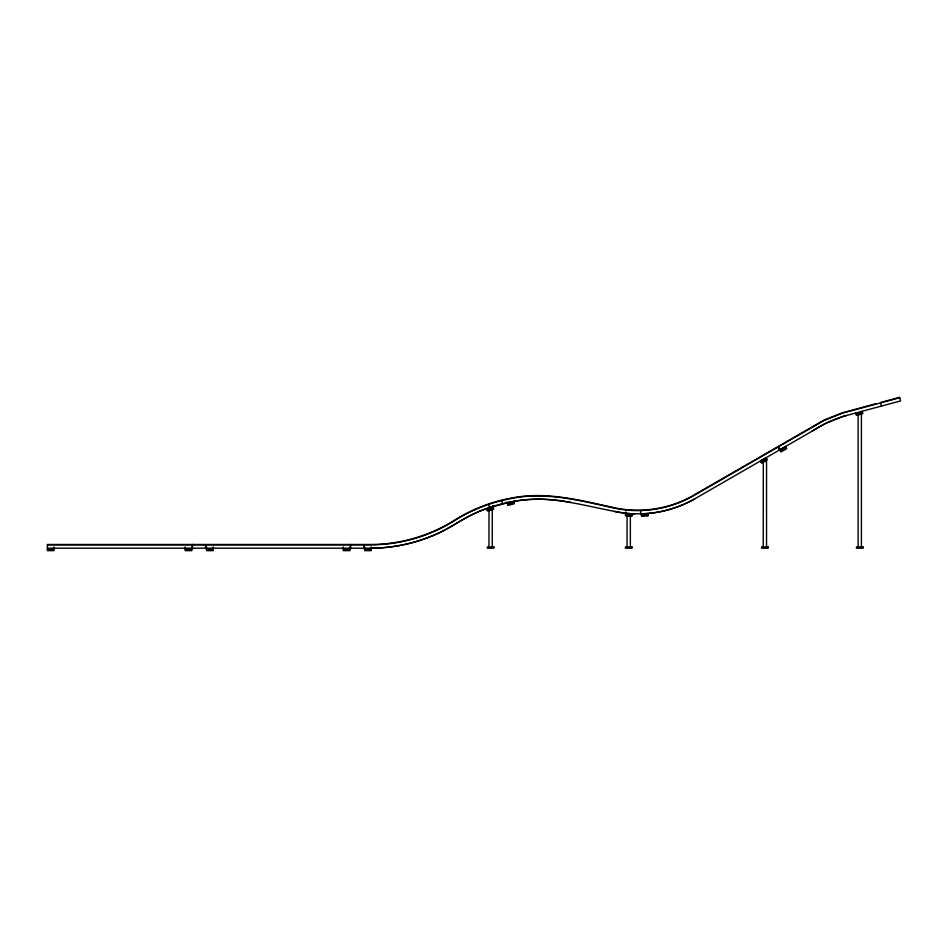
<?xml version="1.0" encoding="UTF-8"?>
<svg xmlns="http://www.w3.org/2000/svg" width="948" height="948" viewBox="0 0 948 948"><rect width="100%" height="100%" fill="white"/><g stroke="black" fill="none" stroke-linecap="round" stroke-linejoin="round"><path stroke-width="1.42" d="M625.751 512.003L625.407 515.688L631.972 516.304L632.197 513.84L625.633 513.224M648.776 513.389C664.915 511.801 680.688 506.813 694.801 498.826L825.601 423.401L843.4 416.326L900.6 400.909L899.628 397.342L880.526 402.462L881.486 406.028M779.718 449.802L785.454 446.544L786.674 448.688L780.951 451.959L779.114 448.736M780.334 450.881L786.058 447.61M760.983 462.055L766.707 458.785M486.762 508.566C466.357 515.108 449.767 529.458 429.752 536.876C411.278 544.128 391.5 548.027 371.663 548.145M488.682 507.891L509.159 502.322M875.751 403.741L842.298 412.807L823.978 420.094L693.012 495.591C669.596 508.969 641.31 513.413 614.908 507.855C581.1 500.437 546.048 490.981 511.28 498.091C491.325 501.753 472.116 509.206 454.91 519.954C429.776 535.893 400.115 544.508 370.348 544.484L47.4 544.484L47.4 550.658L53.989 550.658L53.989 546.949M899.747 397.733L842.44 413.186L824.168 420.45L693.225 495.946C669.726 509.372 641.322 513.816 614.837 508.246C581.077 500.84 546.072 491.384 511.351 498.482C491.443 502.132 472.27 509.562 455.111 520.286C429.93 536.272 400.186 544.899 370.36 544.887L47.4 544.887M493.031 506.896L486.668 508.602L487.308 510.996L493.671 509.289L492.711 505.699M507.263 503.092L513.626 501.385L514.266 503.767L507.903 505.474L506.943 501.895M486.988 509.799L493.351 508.092M507.583 504.277L513.946 502.57M856.139 414.11L862.502 412.404M513.33 501.516C551.594 493.576 589.135 507.986 626.581 513.342M641.452 515.084L648.041 514.681M632.115 513.721L641.855 513.84A115.36 115.36 0 0 0 694.825 498.826M858.58 414.442L861.4 414.442L861.4 546.96M630.302 515.996L627.055 515.996L627.055 546.96M47.4 548.181L371.213 548.181M47.4 549.413L53.989 549.413M185.204 549.413L191.804 549.413M206.522 549.413L213.122 549.413M343.306 549.413L349.895 549.413M364.625 549.413L371.213 549.413M625.526 514.456L632.091 515.072M862.182 411.207L862.822 413.601L856.459 415.295L855.819 412.913M640.647 510.557L640.682 513.852M502.227 500.426L502.239 503.803M858.106 414.442L858.106 546.96M779.09 446.366L779.09 450.17M766.541 546.96L766.541 461.498L763.294 461.498L763.235 546.96M630.349 515.996L630.349 546.96M492.249 546.96L492.249 510.095L489.014 510.095L488.955 546.96M489.038 503.85L489.038 507.773M371.213 546.949L371.213 550.658L364.625 550.658L364.625 546.949M363.807 544.887L363.807 548.181M350.618 544.484L350.618 548.181M349.895 546.949L349.895 550.658L343.306 550.658L343.306 546.949M213.122 546.949L213.122 550.658L206.522 550.658L206.522 546.949M205.597 544.887L205.597 548.181M192.42 544.484L192.42 548.181M191.804 546.949L191.804 550.658L185.204 550.658L185.204 546.949M811.749 431.316A125.776 125.776 0 0 1 846.481 415.414M634.911 513.875A115.36 115.36 0 0 1 614.233 511.482M571.075 502.487A155.318 155.318 0 0 0 456.794 523.118A161.492 161.492 0 0 1 370.395 548.181M766.091 457.718L760.367 460.977L761.588 463.134L767.323 459.863L766.091 457.718M647.958 513.449L641.381 513.84L641.535 516.316L648.112 515.913L647.958 513.449M493.896 546.96L487.308 546.96L487.308 548.205L493.896 548.205L493.896 546.96M631.996 546.96L625.407 546.96L625.407 548.205L631.996 548.205L631.996 546.96M768.188 546.96L761.588 546.96L761.588 548.205L768.188 548.205L768.188 546.96M863.047 546.96L856.459 546.96L856.459 548.205L863.047 548.205L863.047 546.96"/></g></svg>
